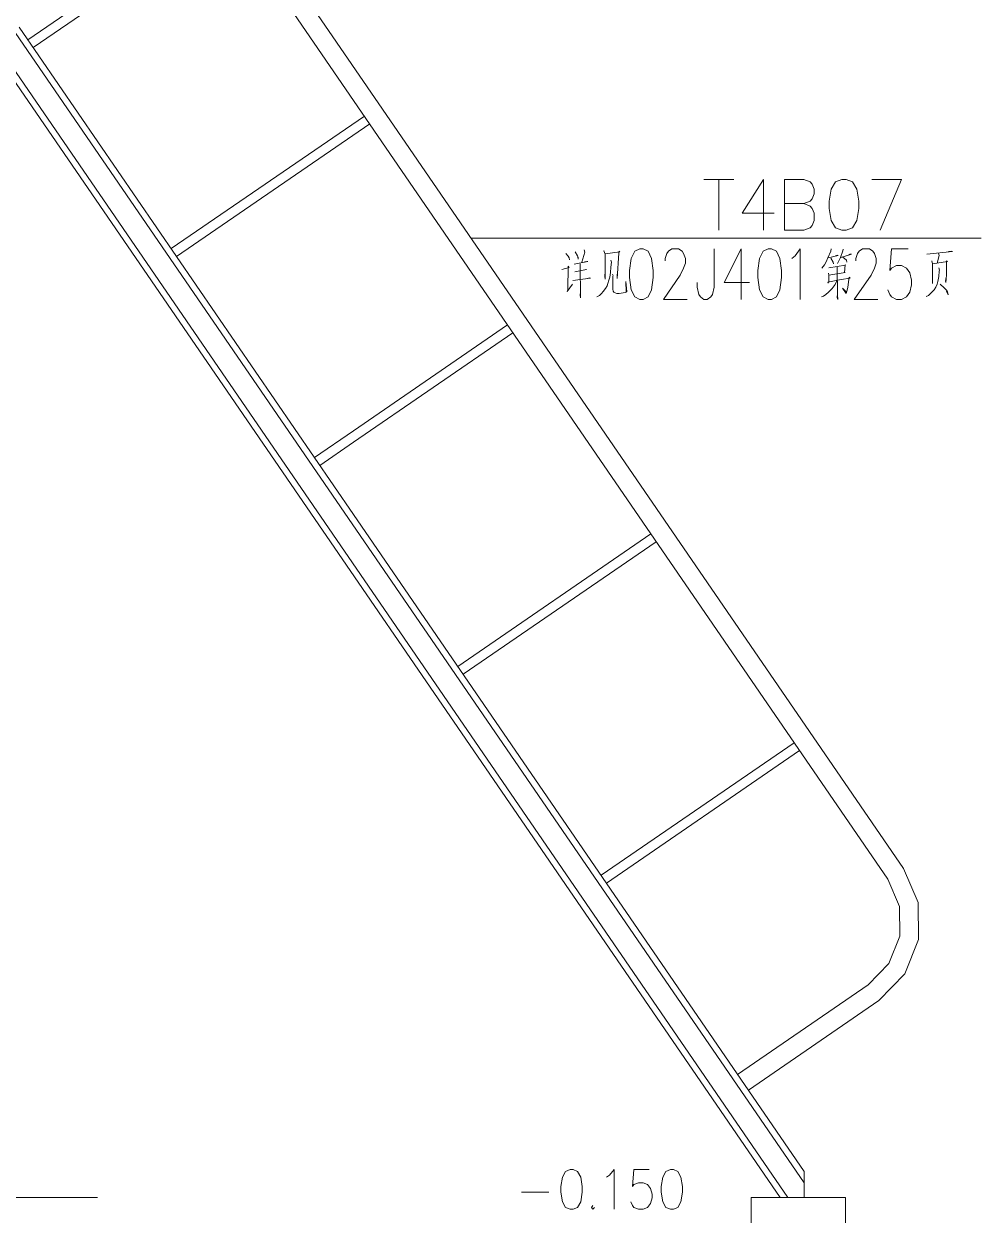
# Model space of a CAD drawing. Header units: millimetres. Extents: x 0 to 586, y 0 to 414.
# Drawn here: x 468.2 to 537.7, y 48.3 to 134.9 of the extents above; entities that cross this region are included whole.
import ezdxf

# ---------------------------------------------------------------- set-up
doc = ezdxf.new("R2010")
doc.units = ezdxf.units.MM

msp = doc.modelspace()

# ---------------------------------------------------------------- linework, layer by layer
at = {"color": 0, "lineweight": 0}
for points in [[(495.338806, 127.067028), (473.632389, 158.704139)], [(495.338806, 124.625806), (472.923306, 157.300083)], [(482.487111, 143.354778), (468.450083, 133.723944)], [(482.878694, 142.786806), (468.841667, 133.155972)], [(524.862778, 50.683583), (467.261222, 134.648222)], [(492.117944, 99.229333), (467.818611, 134.648222)], [(523.673917, 49.604083), (466.160556, 133.441722)], [(523.116528, 49.604083), (466.160556, 132.626806)], [(492.901111, 128.181806), (478.860556, 118.550972)], [(493.289167, 127.610306), (479.252139, 117.979472)], [(532.073556, 73.522417), (495.338806, 127.067028)], [(530.934083, 72.73925), (495.338806, 124.625806)], [(517.574389, 123.574528), (519.733389, 123.574528)], [(518.653889, 123.574528), (518.653889, 119.895056)], [(521.892389, 123.574528), (520.35075, 121.122722), (522.664972, 121.122722)], [(521.892389, 123.574528), (521.892389, 119.895056)], [(523.434028, 119.895056), (523.434028, 123.574528), (524.823972, 123.574528), (525.286111, 123.401667), (525.441333, 123.225278), (525.593028, 122.876028), (525.593028, 122.52325), (525.441333, 122.174), (525.286111, 121.997611), (524.823972, 121.82475)], [(529.759333, 123.574528), (531.918333, 123.574528), (530.376694, 119.895056)], [(523.434028, 121.82475), (524.823972, 121.82475), (525.286111, 121.648361), (525.441333, 121.471972), (525.593028, 121.122722), (525.593028, 120.597083), (525.441333, 120.244306), (525.286111, 120.071444), (524.823972, 119.895056), (523.434028, 119.895056)], [(500.658694, 119.312972), (537.714472, 119.312972)], [(507.530806, 118.198194), (507.710722, 117.997111), (507.791861, 117.880694), (507.813028, 117.736056)], [(508.218722, 118.314611), (508.381, 118.025333), (508.423333, 117.908917), (508.423333, 117.7925), (508.402167, 117.965361)], [(508.867833, 118.45925), (508.910167, 118.286389), (508.705556, 117.559667)], [(510.328333, 118.402806), (510.307167, 118.402806), (510.388306, 118.14175), (510.388306, 116.342583), (510.370667, 116.547194), (510.388306, 116.892917)], [(510.388306, 118.169972), (511.464278, 118.314611), (511.404306, 118.371056), (511.383139, 118.226417), (511.263194, 116.374333), (511.263194, 116.575417), (511.302, 116.864694)], [(514.752167, 117.669028), (514.752167, 117.845417), (514.875639, 118.194667), (514.995583, 118.371056), (515.242528, 118.547444), (515.732889, 118.547444), (515.979833, 118.371056), (516.099778, 118.194667), (516.22325, 117.845417), (516.22325, 117.496167), (516.099778, 117.143389), (515.856361, 116.61775), (514.628694, 114.864444), (516.346722, 114.864444)], [(518.308167, 118.547444), (518.308167, 115.742861), (518.184694, 115.217222), (518.06475, 115.040833), (517.817806, 114.864444), (517.574389, 114.864444), (517.327444, 115.040833), (517.203972, 115.217222), (517.084028, 115.742861), (517.084028, 116.092111)], [(520.273139, 118.547444), (519.045472, 116.092111), (520.886972, 116.092111)], [(520.273139, 118.547444), (520.273139, 114.864444)], [(523.952611, 117.845417), (524.196028, 118.021806), (524.566444, 118.547444), (524.566444, 114.864444)], [(526.806583, 118.547444), (526.788944, 118.371056), (526.584333, 117.880694), (526.443222, 117.591417), (526.31975, 117.386806), (526.139833, 117.12575)], [(526.6055, 117.880694), (527.314583, 118.053556), (527.254611, 118.081778), (527.131139, 118.025333)], [(526.788944, 117.852472), (526.968861, 117.559667), (526.990028, 117.446778)], [(527.681472, 118.515694), (527.660306, 118.402806), (527.498028, 117.908917), (527.374556, 117.676083), (527.275778, 117.475)], [(527.519194, 117.908917), (528.28825, 118.14175), (528.207111, 118.14175), (528.066, 118.081778)], [(527.660306, 117.937139), (527.924889, 117.704306), (527.963694, 117.559667)], [(528.612806, 117.669028), (528.612806, 117.845417), (528.736278, 118.194667), (528.85975, 118.371056), (529.103167, 118.547444), (529.597056, 118.547444), (529.840472, 118.371056), (529.963944, 118.194667), (530.087417, 117.845417), (530.087417, 117.496167), (529.963944, 117.143389), (529.717, 116.61775), (528.492861, 114.864444), (530.207361, 114.864444)], [(532.41575, 118.547444), (531.191611, 118.547444), (531.068139, 116.970528), (531.191611, 117.143389), (531.5585, 117.319778), (531.925389, 117.319778), (532.295806, 117.143389), (532.539222, 116.794139), (532.662694, 116.2685), (532.662694, 115.91925), (532.539222, 115.390083), (532.295806, 115.040833), (531.925389, 114.864444), (531.5585, 114.864444), (531.191611, 115.040833), (531.068139, 115.217222), (530.944667, 115.566472)], [(533.763361, 118.14175), (535.629556, 118.342833), (535.548417, 118.371056), (535.347333, 118.342833)], [(534.617083, 118.226417), (534.655889, 118.053556), (534.514778, 117.503222)], [(507.245056, 117.041083), (507.791861, 117.185722), (507.710722, 117.270389), (507.693083, 115.562944), (507.629583, 115.446528), (508.035278, 115.968639)], [(508.137583, 117.415028), (509.132417, 117.619639), (509.072444, 117.619639), (508.889, 117.591417)], [(508.197556, 116.864694), (509.051278, 117.041083), (508.991306, 117.041083), (508.910167, 117.009333)], [(508.585611, 117.446778), (508.60325, 114.980861), (508.585611, 115.185472), (508.60325, 115.358333)], [(510.815167, 117.704306), (510.8575, 117.559667), (510.815167, 117.213944), (510.776361, 116.80825), (510.734028, 116.487222), (510.674056, 116.257917), (510.592917, 116.025083), (510.532944, 115.852222), (510.409472, 115.647611), (510.247194, 115.446528), (510.12725, 115.301889), (509.982611, 115.15725), (509.781528, 115.040833)], [(526.644306, 117.153972), (527.861389, 117.358583), (527.822583, 117.386806), (527.78025, 116.80825), (527.84375, 116.80825), (526.644306, 116.635389), (526.626667, 116.780028), (526.644306, 116.635389), (526.644306, 116.1415), (526.6055, 116.053306), (526.584333, 116.113278), (527.536833, 116.314361), (528.185944, 116.402556), (528.125972, 116.487222), (528.066, 116.1415), (528.023667, 115.735806), (527.963694, 115.47475), (527.903722, 115.301889), (527.639139, 115.675833), (527.924889, 115.386556)], [(527.254611, 117.213944), (527.275778, 115.185472), (527.293417, 114.864444), (527.254611, 115.012611), (527.275778, 115.270139)], [(534.634722, 117.153972), (534.677056, 116.981111), (534.655889, 116.924667), (534.634722, 116.518972), (534.57475, 116.169722), (534.514778, 115.968639), (534.412472, 115.764028), (534.292528, 115.562944), (534.087917, 115.330111), (533.886833, 115.15725), (533.724556, 115.069056)], [(534.13025, 117.676083), (534.169056, 117.446778), (534.190222, 116.836472), (534.190222, 116.487222), (534.190222, 116.025083), (534.169056, 116.1415), (534.169056, 116.342583)], [(534.169056, 117.446778), (535.266194, 117.619639), (535.202694, 117.676083), (535.185056, 117.185722), (535.185056, 117.12575), (535.185056, 116.663611), (535.163889, 116.342583), (535.142722, 116.081528), (535.121556, 116.197944), (535.163889, 116.459)], [(508.056444, 116.229694), (509.3335, 116.402556), (509.252361, 116.430778), (509.11125, 116.374333)], [(510.938639, 116.691833), (510.977444, 116.603639), (510.956278, 116.547194), (510.956278, 115.908667), (510.956278, 115.619389), (510.977444, 115.47475), (511.037417, 115.386556), (511.118556, 115.330111), (511.242028, 115.301889), (511.425472, 115.301889), (511.848806, 115.358333), (511.929944, 115.386556), (511.972278, 115.418306), (511.891139, 116.169722), (511.912306, 115.418306)], [(527.254611, 116.257917), (527.1135, 115.936889), (526.887722, 115.647611), (526.626667, 115.386556), (526.422056, 115.213694), (526.259778, 115.097278), (526.118667, 115.040833)], [(534.737028, 115.968639), (535.022778, 115.707583), (535.185056, 115.531194), (535.266194, 115.418306), (535.326167, 115.185472), (535.202694, 115.47475)], [(503.311583, 113.005306), (492.117944, 105.325333)], [(503.699639, 112.433806), (492.117944, 104.48925)], [(492.117944, 105.325333), (489.274556, 103.374472)], [(492.117944, 104.48925), (489.662611, 102.8065)], [(524.862778, 51.494972), (492.117944, 99.229333)], [(513.722056, 97.828806), (499.685028, 88.197972)], [(514.113639, 97.260833), (500.076611, 87.63)], [(524.132528, 82.652306), (510.0955, 73.021472)], [(524.524111, 82.084333), (510.487083, 72.4535)], [(529.505333, 65.062806), (531.008167, 66.604444), (531.808972, 68.604694), (531.78075, 70.760167), (530.934083, 72.73925)], [(530.284972, 63.926861), (532.165278, 65.853028), (533.167167, 68.354222), (533.131889, 71.045917), (532.073556, 73.522417)], [(529.505333, 65.062806), (520.019139, 58.557583)], [(530.284972, 63.926861), (520.798778, 57.418111)], [(510.497667, 51.099861), (510.716389, 51.237444), (511.048, 51.653722), (511.048, 48.753889)], [(513.588, 51.653722), (512.483806, 51.653722), (512.374444, 50.408417), (512.483806, 50.549528), (512.815417, 50.687111), (513.147028, 50.687111), (513.478639, 50.549528), (513.697361, 50.270833), (513.81025, 49.858083), (513.81025, 49.582917), (513.697361, 49.166639), (513.478639, 48.891472), (513.147028, 48.753889), (512.815417, 48.753889), (512.483806, 48.891472), (512.374444, 49.029056), (512.265083, 49.304222)], [(524.862778, 51.494972), (524.862778, 49.604083)], [(473.505389, 49.604083), (386.796139, 49.604083)], [(504.313472, 49.995667), (506.299611, 49.995667)], [(520.996333, 49.604083), (527.868444, 49.604083)], [(520.996333, 49.604083), (520.996333, 45.003861)], [(527.868444, 49.604083), (527.868444, 45.003861)], [(509.502833, 49.029056), (509.393472, 48.891472), (509.502833, 48.753889), (509.612194, 48.891472)]]:
    msp.add_lwpolyline(points, dxfattribs=at)
for points in [[(527.600333, 123.574528), (527.138194, 123.401667), (526.82775, 122.876028), (526.672528, 121.997611), (526.672528, 121.471972), (526.82775, 120.597083), (527.138194, 120.071444), (527.600333, 119.895056), (527.90725, 119.895056), (528.369389, 120.071444), (528.679833, 120.597083), (528.831528, 121.471972), (528.831528, 121.997611), (528.679833, 122.876028), (528.369389, 123.401667), (527.90725, 123.574528)], [(512.910667, 118.547444), (512.543778, 118.371056), (512.296833, 117.845417), (512.173361, 116.970528), (512.173361, 116.444889), (512.296833, 115.566472), (512.543778, 115.040833), (512.910667, 114.864444), (513.157611, 114.864444), (513.5245, 115.040833), (513.771444, 115.566472), (513.891389, 116.444889), (513.891389, 116.970528), (513.771444, 117.845417), (513.5245, 118.371056), (513.157611, 118.547444)], [(522.234583, 118.547444), (521.867694, 118.371056), (521.62075, 117.845417), (521.497278, 116.970528), (521.497278, 116.444889), (521.62075, 115.566472), (521.867694, 115.040833), (522.234583, 114.864444), (522.481528, 114.864444), (522.848417, 115.040833), (523.091833, 115.566472), (523.215306, 116.444889), (523.215306, 116.970528), (523.091833, 117.845417), (522.848417, 118.371056), (522.481528, 118.547444)], [(507.848306, 51.653722), (507.516694, 51.512611), (507.294444, 51.099861), (507.185083, 50.408417), (507.185083, 49.995667), (507.294444, 49.304222), (507.516694, 48.891472), (507.848306, 48.753889), (508.067028, 48.753889), (508.398639, 48.891472), (508.620889, 49.304222), (508.73025, 49.995667), (508.73025, 50.408417), (508.620889, 51.099861), (508.398639, 51.512611), (508.067028, 51.653722)], [(515.133167, 51.653722), (514.801556, 51.512611), (514.582833, 51.099861), (514.473472, 50.408417), (514.473472, 49.995667), (514.582833, 49.304222), (514.801556, 48.891472), (515.133167, 48.753889), (515.355417, 48.753889), (515.687028, 48.891472), (515.90575, 49.304222), (516.018639, 49.995667), (516.018639, 50.408417), (515.90575, 51.099861), (515.687028, 51.512611), (515.355417, 51.653722)]]:
    msp.add_lwpolyline(points, close=True, dxfattribs=at)

doc.saveas('drawing.dxf')
